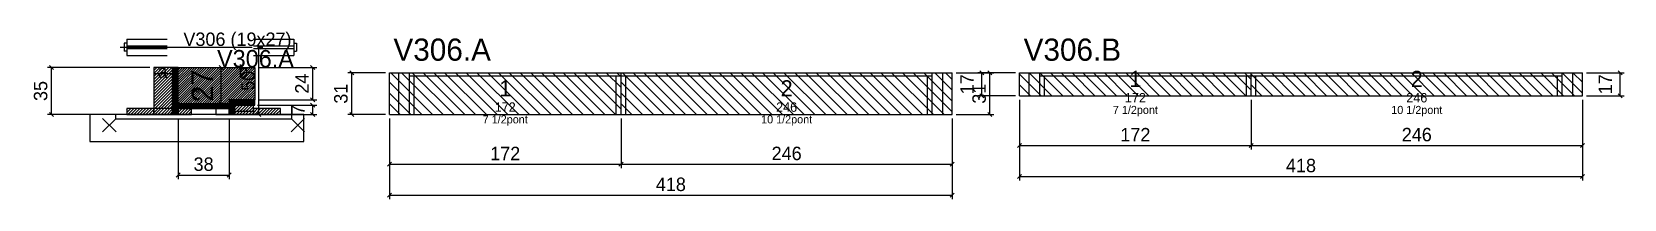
# Model space of a CAD drawing. Extents: x -69 to 1114, y -94 to 31.
import ezdxf
from ezdxf.enums import TextEntityAlignment as Align

# ---------------------------------------------------------------- set-up
doc = ezdxf.new("R2010")
doc.units = 0
for name, color, linetype in [('5', 5, 'Continuous'), ('barrote', 126, 'Continuous'), ('CONCRETO', 251, 'Continuous'), ('COTA', 241, 'Continuous'), ('Cota Seção (2x)', 241, 'Continuous'), ('detalhes', 7, 'Continuous'), ('Hachura', 251, 'Continuous'), ('Madeira', 126, 'Continuous'), ('NOMENCLATURA', 7, 'Continuous'), ('Painéis', 200, 'Continuous'), ('presilha', 224, 'Continuous'), ('Reaproveitamento', 30, 'Continuous'), ('SARR_2.2x7', 40, 'Continuous'), ('SARR_3.5x7', 81, 'Continuous'), ('SCO-___-LAJ', 224, 'Continuous'), ('TENSOR', 224, 'Continuous'), ('texto', 7, 'Continuous'), ('Texto Seção', 7, 'Continuous')]:
    doc.layers.add(name, color=color, linetype=linetype)
doc.dimstyles.new('PAINEL', dxfattribs={"dimtxt": 10, "dimasz": 3, "dimexe": 3, "dimexo": 3, "dimgap": 3, "dimtad": 1, "dimblk": 'OBLIQUE', "dimblk1": 'OBLIQUE', "dimcen": 2.5, "dimclrd": 4, "dimclre": 4, "dimclrt": 240, "dimazin": 3, "dimtfac": 1, "dimtmove": 0, "dimatfit": 3})
doc.dimstyles.new('SECAO2X', dxfattribs={"dimtxt": 16, "dimasz": 3, "dimexe": 3, "dimexo": 3, "dimgap": 3, "dimtad": 1, "dimblk": 'OBLIQUE', "dimblk1": 'OBLIQUE', "dimcen": 2.5, "dimclrd": 4, "dimclre": 4, "dimclrt": 240, "dimazin": 3, "dimtfac": 1, "dimtmove": 0, "dimatfit": 3})

# ---------------------------------------------------------------- blocks, each defined once
blk = doc.blocks.new('_OBLIQUE')
at = {"color": 0, "linetype": 'BYBLOCK'}
blk.add_line((-0.5, -0.5), (0.5, 0.5), dxfattribs=at)

msp = doc.modelspace()

# ---------------------------------------------------------------- hatches: boundary and pattern name
at = {"layer": 'COTA'}
h = msp.add_hatch(dxfattribs=at)
h.set_pattern_fill('ANSI31', scale=0.4)
h.paths.add_polyline_path([(40, -23), (40, 4), (97, 4), (97, -20), (78, -20), (78, -23)])
at = {"layer": 'Hachura'}
h = msp.add_hatch(dxfattribs=at)
h.set_pattern_fill('ANSI31', scale=0.5)
h.paths.add_polyline_path([(22, -31), (36, -31), (36, 4), (22, 4)])
h = msp.add_hatch(dxfattribs=at)
h.set_pattern_fill('ANSI31', scale=0.5)
h.paths.add_polyline_path([(22, -0.4), (36, -0.4), (36, 4), (22, 4)])
h = msp.add_hatch(dxfattribs=at)
h.set_pattern_fill('SOLID')
h.paths.add_polyline_path([(36, -31), (40, -31), (40, 4), (36, 4)])
h = msp.add_hatch(dxfattribs=at)
h.set_pattern_fill('SOLID')
h.paths.add_polyline_path([(40, -26.6), (78, -26.6), (78, -23), (40, -23)])
h = msp.add_hatch(dxfattribs=at)
h.set_pattern_fill('SOLID')
h.paths.add_polyline_path([(78, -24), (97, -24), (97, -20), (78, -20)])
h = msp.add_hatch(dxfattribs=at)
h.set_pattern_fill('ANSI31', scale=0.5)
h.paths.add_polyline_path([(2, -31), (22, -31), (22, -26.6), (2, -26.6)])
h = msp.add_hatch(dxfattribs=at)
h.set_pattern_fill('ANSI31', scale=0.5)
h.paths.add_polyline_path([(40, -31), (50, -31), (50, -26.6), (40, -26.6)])
h = msp.add_hatch(dxfattribs=at)
h.set_pattern_fill('SOLID')
h.paths.add_polyline_path([(78, -31), (82, -31), (82, -24), (78, -24)])
h = msp.add_hatch(dxfattribs=at)
h.set_pattern_fill('ANSI31', scale=0.5)
h.paths.add_polyline_path([(82, -31), (96, -31), (96, -24), (82, -24)])
h = msp.add_hatch(dxfattribs=at)
h.set_pattern_fill('ANSI31', scale=0.5)
h.paths.add_polyline_path([(82, -28.4), (96, -28.4), (96, -24), (82, -24)])
h = msp.add_hatch(dxfattribs=at)
h.set_pattern_fill('ANSI31', scale=0.5)
h.paths.add_polyline_path([(96, -31), (116, -31), (116, -26.6), (96, -26.6)])

# ---------------------------------------------------------------- linework, layer by layer
for p, q in [((2, 25), (32, 25)), ((2, 25), (2, 13)), ((96, 25), (126, 25)), ((126, 25), (126, 13)), ((0, 22), (0, 16)), ((2, 22), (0, 22)), ((2, 16), (0, 16)), ((2, 20), (32, 20)), ((2, 18), (32, 18)), ((2, 13), (32, 13)), ((96, 20), (126, 20)), ((96, 18), (126, 18)), ((96, 13), (126, 13)), ((126, 22), (128, 22)), ((126, 16), (128, 16)), ((128, 22), (128, 16))]:
    msp.add_line(p, q)
at = {"layer": 'barrote'}
msp.add_lwpolyline([(-25.5, -51), (133.5, -51), (133.5, -31), (-25.5, -31)], close=True, dxfattribs=at)
at = {"layer": 'CONCRETO'}
msp.add_lwpolyline([(40, -23), (40, 4), (97, 4), (97, -20), (78, -20), (78, -23)], close=True, dxfattribs=at)
at = {"layer": 'Madeira'}
for points in [[(22, -31), (36, -31), (36, 4), (22, 4)], [(22, -0.4), (36, -0.4), (36, 4), (22, 4)], [(2, -31), (22, -31), (22, -26.6), (2, -26.6)], [(22, -31), (36, -31), (36, -26.6), (22, -26.6)], [(40, -31), (50, -31), (50, -26.6), (40, -26.6)], [(68, -31), (78, -31), (78, -26.6), (68, -26.6)], [(82, -31), (96, -31), (96, -24), (82, -24)], [(82, -28.4), (96, -28.4), (96, -24), (82, -24)], [(96, -31), (116, -31), (116, -26.6), (96, -26.6)]]:
    msp.add_lwpolyline(points, close=True, dxfattribs=at)
at = {"layer": 'Painéis'}
for p, q in [((197, 0), (369, 0)), ((197, -31), (197, 0)), ((369, -31), (369, 0)), ((369, -31), (369, 0)), ((369, 0), (615, 0)), ((369, -31), (369, 0)), ((615, -31), (615, 0)), ((665, 0), (837, 0)), ((665, -17), (665, 0)), ((837, -17), (837, 0)), ((837, -17), (837, 0)), ((837, 0), (1083, 0)), ((837, -17), (837, 0)), ((1083, -17), (1083, 0)), ((665, -17), (837, -17)), ((837, -17), (1083, -17)), ((197, -31), (369, -31)), ((369, -31), (615, -31))]:
    msp.add_line(p, q, dxfattribs=at)
for points in [[(36, -31), (40, -31), (40, 4), (36, 4)], [(40, -26.6), (78, -26.6), (78, -23), (40, -23)], [(78, -24), (97, -24), (97, -20), (78, -20)], [(78, -31), (82, -31), (82, -24), (78, -24)]]:
    msp.add_lwpolyline(points, close=True, dxfattribs=at)
at = {"layer": 'presilha'}
for p, q in [((-16, -44), (-6, -34)), ((-16, -34), (-6, -44)), ((124, -44), (134, -34)), ((124, -34), (134, -44))]:
    msp.add_line(p, q, dxfattribs=at)
at = {"layer": 'Reaproveitamento', "color": 30}
for p, q in [((229, -31), (198, 0)), ((237, -31), (206, 0)), ((245, -31), (214, 0)), ((253, -31), (222, 0)), ((261, -31), (230, 0)), ((269, -31), (238, 0)), ((277, -31), (246, 0)), ((285, -31), (254, 0)), ((293, -31), (262, 0)), ((301, -31), (270, 0)), ((309, -31), (278, 0)), ((317, -31), (286, 0)), ((325, -31), (294, 0)), ((333, -31), (302, 0)), ((341, -31), (310, 0)), ((349, -31), (318, 0)), ((357, -31), (326, 0)), ((365, -31), (334, 0)), ((369, -27), (342, 0)), ((369, -19), (350, 0)), ((369, -11), (358, 0)), ((369, -3), (366, 0)), ((401, -31), (370, 0)), ((409, -31), (378, 0)), ((417, -31), (386, 0)), ((425, -31), (394, 0)), ((433, -31), (402, 0)), ((441, -31), (410, 0)), ((449, -31), (418, 0)), ((457, -31), (426, 0)), ((465, -31), (434, 0)), ((473, -31), (442, 0)), ((481, -31), (450, 0)), ((489, -31), (458, 0)), ((497, -31), (466, 0)), ((505, -31), (474, 0)), ((513, -31), (482, 0)), ((521, -31), (490, 0)), ((529, -31), (498, 0)), ((537, -31), (506, 0)), ((545, -31), (514, 0)), ((553, -31), (522, 0)), ((561, -31), (530, 0)), ((569, -31), (538, 0)), ((577, -31), (546, 0)), ((585, -31), (554, 0)), ((593, -31), (562, 0)), ((601, -31), (570, 0)), ((609, -31), (578, 0)), ((615, -29), (586, 0)), ((615, -21), (594, 0)), ((615, -13), (602, 0)), ((615, -5), (610, 0)), ((689, -17), (672, 0)), ((697, -17), (680, 0)), ((705, -17), (688, 0)), ((713, -17), (696, 0)), ((721, -17), (704, 0)), ((729, -17), (712, 0)), ((737, -17), (720, 0)), ((745, -17), (728, 0)), ((753, -17), (736, 0)), ((761, -17), (744, 0)), ((769, -17), (752, 0)), ((777, -17), (760, 0)), ((785, -17), (768, 0)), ((793, -17), (776, 0)), ((801, -17), (784, 0)), ((809, -17), (792, 0)), ((817, -17), (800, 0)), ((825, -17), (808, 0)), ((833, -17), (816, 0)), ((837, -13), (824, 0)), ((837, -5), (832, 0)), ((861, -17), (844, 0)), ((869, -17), (852, 0)), ((877, -17), (860, 0)), ((885, -17), (868, 0)), ((893, -17), (876, 0)), ((901, -17), (884, 0)), ((909, -17), (892, 0)), ((917, -17), (900, 0)), ((925, -17), (908, 0)), ((933, -17), (916, 0)), ((941, -17), (924, 0)), ((949, -17), (932, 0)), ((957, -17), (940, 0)), ((965, -17), (948, 0)), ((973, -17), (956, 0)), ((981, -17), (964, 0)), ((989, -17), (972, 0)), ((997, -17), (980, 0)), ((1005, -17), (988, 0)), ((1013, -17), (996, 0)), ((1021, -17), (1004, 0)), ((1029, -17), (1012, 0)), ((1037, -17), (1020, 0)), ((1045, -17), (1028, 0)), ((1053, -17), (1036, 0)), ((1061, -17), (1044, 0)), ((1069, -17), (1052, 0)), ((1077, -17), (1060, 0)), ((1083, -15), (1068, 0)), ((1083, -7), (1076, 0)), ((221, -31), (197, -7)), ((393, -31), (369, -7)), ((681, -17), (665, -1)), ((673, -17), (665, -9)), ((853, -17), (837, -1)), ((845, -17), (837, -9)), ((213, -31), (197, -15)), ((205, -31), (197, -23)), ((385, -31), (369, -15)), ((377, -31), (369, -23)), ((665, -17), (665, -17)), ((837, -17), (837, -17)), ((197, -31), (197, -31)), ((369, -31), (369, -31))]:
    msp.add_line(p, q, dxfattribs=at)
at = {"layer": 'SARR_2.2x7'}
for p, q in [((204, -31), (204, 0)), ((608, -31), (608, 0)), ((672, -17), (672, 0)), ((1076, -17), (1076, 0)), ((212, -2.2), (369, -2.2)), ((369, -2.2), (600, -2.2)), ((680, -2.2), (837, -2.2)), ((837, -2.2), (1068, -2.2))]:
    msp.add_line(p, q, dxfattribs=at)
at = {"layer": 'SARR_3.5x7'}
for p, q in [((212, -31), (212, 0)), ((369, -31), (369, 0)), ((369, -31), (369, 0)), ((600, -31), (600, 0)), ((680, -17), (680, 0)), ((837, -17), (837, 0)), ((837, -17), (837, 0)), ((1068, -17), (1068, 0)), ((215.5, -31), (215.5, -2.2)), ((365.5, -31), (365.5, -2.2)), ((372.5, -31), (372.5, -2.2)), ((596.5, -31), (596.5, -2.2)), ((683.5, -17), (683.5, -2.2)), ((833.5, -17), (833.5, -2.2)), ((840.5, -17), (840.5, -2.2)), ((1064.5, -17), (1064.5, -2.2)), ((680, -17), (683.5, -17)), ((833.5, -17), (837, -17)), ((837, -17), (840.5, -17)), ((1064.5, -17), (1068, -17)), ((212, -31), (215.5, -31)), ((365.5, -31), (369, -31)), ((369, -31), (372.5, -31)), ((596.5, -31), (600, -31))]:
    msp.add_line(p, q, dxfattribs=at)
at = {"layer": 'SCO-___-LAJ'}
msp.add_lwpolyline([(-6.5, -34.2), (124.5, -34.2), (124.5, -31), (-6.5, -31)], close=True, dxfattribs=at)
at = {"layer": 'TENSOR'}
msp.add_line((-3, 19), (95, 19), dxfattribs=at)

# ---------------------------------------------------------------- texts
at = {"layer": '5'}
for s, height, p in [('1', 12, (751, -4.5)), ('2', 12, (960, -4.5)), ('1', 12, (283, -11.5)), ('2', 12, (492, -11.5)), ('172', 7, (283, -25.5)), ('246', 7, (492, -25.5)), ('172', 7, (751, -18.5)), ('246', 7, (960, -18.5))]:
    msp.add_text(s, height=height, dxfattribs=at).set_placement(p, align=Align.MIDDLE_CENTER)
at = {"layer": 'detalhes'}
for s, p in [('a', (25, -3.7)), ('b', (85, -3.7)), ('c', (50, -20.5))]:
    msp.add_text(s, height=9.6, dxfattribs=at).set_placement(p)
at = {"layer": 'NOMENCLATURA'}
for s, p in [('V306.A', (200, 9)), ('V306.B', (668, 9))]:
    msp.add_text(s, height=16.5, dxfattribs=at).set_placement(p)
at = {"layer": 'texto', "char_height": 6, "attachment_point": 5}
for s, insert in [('7 1/2pont', (283, -35.5)), ('10 1/2pont', (492, -35.5)), ('7 1/2pont', (751, -28.5)), ('10 1/2pont', (960, -28.5))]:
    msp.add_mtext(s, dxfattribs=dict(at, insert=insert))
at = {"layer": 'Texto Seção'}
for s, height, p in [('V306 (19x27)', 10, (44, 20)), ('V306.A', 13, (69, 4))]:
    msp.add_text(s, height=height, dxfattribs=at).set_placement(p)

# ---------------------------------------------------------------- dimensions: what is measured, and where the dimension line sits
at = {"layer": 'COTA'}
for base, p1, p2 in [((100, -31), (96, -31), (96, 19)), ((-54, -31), (2, -31), (22, 4)), ((140, -20), (97, -20), (97, 4)), ((169, -31), (197, -31), (197, 0)), ((643, -31), (615, -31), (615, 0)), ((637, -17), (665, -17), (665, 0)), ((1111, -17), (1083, -17), (1083, 0)), ((140, -31), (96, -31), (96, -24))]:
    msp.add_linear_dim(base=base, p1=p1, p2=p2, angle=90, dimstyle='PAINEL', dxfattribs=at).render()
for base, p1, p2 in [((665, -54), (665, -17), (837, -17)), ((665, -77), (665, -17), (1083, -17)), ((837, -54), (837, -17), (1083, -17)), ((40, -76), (40, -31), (78, -31)), ((197, -68), (197, -31), (369, -31)), ((197, -91), (197, -31), (615, -31)), ((369, -68), (369, -31), (615, -31))]:
    msp.add_linear_dim(base=base, p1=p1, p2=p2, dimstyle='PAINEL', dxfattribs=at).render()
at = {"layer": 'Cota Seção (2x)'}
msp.add_linear_dim(base=(72, -23), p1=(40, -23), p2=(40, 4), angle=90, dimstyle='SECAO2X', dxfattribs=at).render()

doc.saveas('drawing.dxf')
